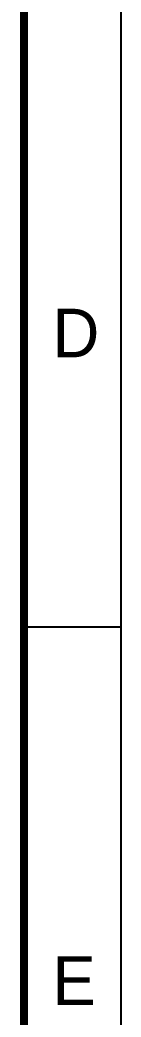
# Model space of a CAD drawing. Header units: millimetres. Extents: x 0 to 297, y 0 to 210.
# Drawn here: x 291.8 to 297, y 51.6 to 102.9 of the extents above; entities that cross this region are included whole.
import ezdxf

# ---------------------------------------------------------------- set-up
doc = ezdxf.new("R2010")
doc.units = ezdxf.units.MM
doc.header["$LTSCALE"] = 16.335
doc.layers.get('0').update_dxf_attribs({"linetype": 'CONTINUOUS'})
doc.styles.get("Standard").update_dxf_attribs({"font": 'txt', "width": 0.8})

msp = doc.modelspace()

# ---------------------------------------------------------------- linework, layer by layer
at = {"color": 1, "linetype": 'CONTINUOUS'}
for p, q in [((297, 0.004), (297, 210.004)), ((292, 71.674), (297.004, 71.674))]:
    msp.add_line(p, q, dxfattribs=at)
msp.add_lwpolyline([(292, 205, 0.424, 0.424, 0), (292, 5.004, 0.424, 0.424, 0)], format="xyseb", dxfattribs=at)

# ---------------------------------------------------------------- texts
at = {"color": 2, "linetype": 'CONTINUOUS'}
for s, p in [('D', (293.468, 85.545)), ('E', (293.468, 52.212))]:
    msp.add_text(s, height=2.5, dxfattribs=at).set_placement(p)

doc.saveas('drawing.dxf')
